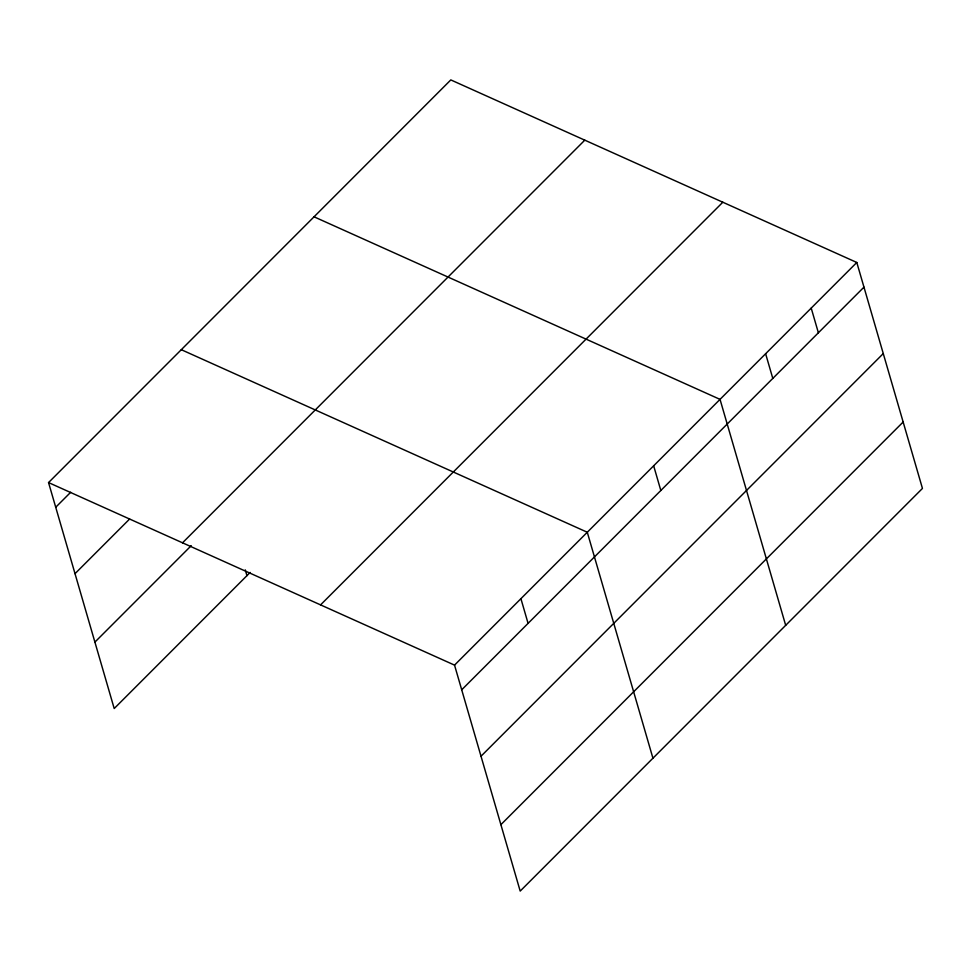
<?xml version="1.0" encoding="UTF-8"?>
<svg xmlns="http://www.w3.org/2000/svg" width="971" height="971" viewBox="0 0 971 971"><rect width="100%" height="100%" fill="white"/><g stroke="black" fill="none" stroke-linecap="round" stroke-linejoin="round"><path stroke-width="1.46" d="M48.55 482.575L450.811 79.913L856.798 262.473L922.45 488.425L520.189 891.087L454.537 665.123L48.55 482.575L114.202 708.527L250.154 572.441M55.723 507.25L70.713 492.248M75.022 573.667L129.616 519.024M182.524 542.813L584.785 140.164M94.903 642.11L191.251 545.666M320.564 604.884L722.825 202.223M454.537 665.123L856.798 262.473M461.711 689.798L863.972 287.149M481.009 756.227L883.27 353.578M500.89 824.658L903.151 422.009M314.046 216.812L720.033 399.372L785.685 625.336M181.298 349.694L587.285 532.254L652.937 758.205M811.21 308.11L818.383 332.786M765.621 353.735L772.795 378.423M653.665 465.813L660.826 490.489M520.917 598.682L528.078 623.37M245.262 569.88L246.95 575.657"/></g></svg>
